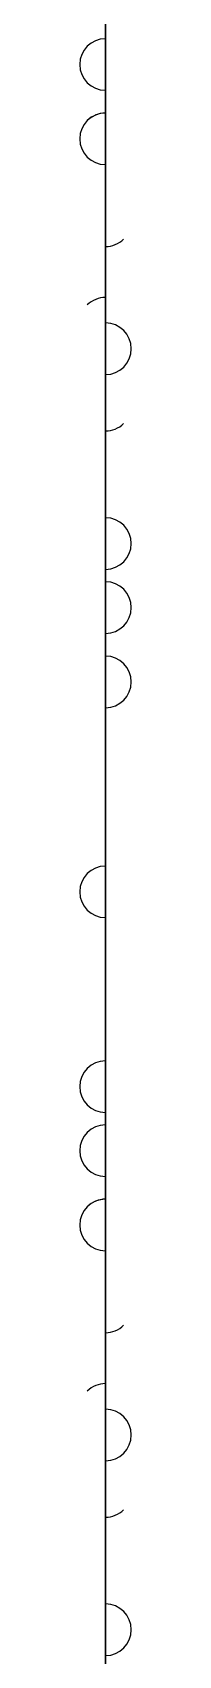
# Model space of a CAD drawing. Header units: millimetres. Extents: x 517 to 522, y -150 to 348.
# Drawn here: x 518.5 to 520.3, y 211.8 to 268.3 of the extents above; entities that cross this region are included whole.
import ezdxf

# ---------------------------------------------------------------- set-up
doc = ezdxf.new("R2010")
doc.units = ezdxf.units.MM
doc.layers.add('f', color=7, linetype='CONTINUOUS')

msp = doc.modelspace()

# ---------------------------------------------------------------- linework, layer by layer
at = {"layer": 'f'}
for p, q in [((519.396, -149.594, 143.903), (519.396, 348.406, 143.903)), ((519.396, -149.594, -462.597), (519.396, 348.406, -462.597)), ((519.396, 255.305, -411.597), (519.396, 283.476, -411.597)), ((519.396, 255.305, -65.097), (519.396, 283.475, -65.097)), ((519.396, 255.305, 127.403), (519.396, 283.475, 127.403)), ((519.396, 255.305, -334.597), (519.396, 279.019, -334.597)), ((519.396, 279.019, -336.597), (519.396, 255.305, -336.597)), ((519.396, 255.305, -296.097), (519.396, 279.019, -296.097)), ((519.396, 279.019, -298.097), (519.396, 255.305, -298.097)), ((519.396, 255.305, -373.097), (519.396, 279.019, -373.097)), ((519.396, 279.019, -375.097), (519.396, 255.305, -375.097)), ((519.396, 255.305, -219.097), (519.396, 279.019, -219.097)), ((519.396, 279.019, -221.097), (519.396, 255.305, -221.097)), ((519.396, 255.305, -257.597), (519.396, 279.019, -257.597)), ((519.396, 279.019, -259.597), (519.396, 255.305, -259.597)), ((519.396, 255.305, -180.597), (519.396, 279.019, -180.597)), ((519.396, 279.019, -182.597), (519.396, 255.305, -182.597)), ((519.396, 255.305, 11.903), (519.396, 279.019, 11.903)), ((519.396, 279.019, 9.903), (519.396, 255.305, 9.903)), ((519.396, 255.305, -26.597), (519.396, 279.019, -26.597)), ((519.396, 279.019, -28.597), (519.396, 255.305, -28.597)), ((519.396, 255.305, -142.097), (519.396, 279.019, -142.097)), ((519.396, 279.019, -144.097), (519.396, 255.305, -144.097)), ((519.396, 255.305, -103.597), (519.396, 279.019, -103.597)), ((519.396, 279.019, -105.597), (519.396, 255.305, -105.597)), ((519.396, 255.305, 50.403), (519.396, 279.019, 50.403)), ((519.396, 279.019, 48.403), (519.396, 255.305, 48.403)), ((519.396, 255.305, 88.903), (519.396, 279.019, 88.903)), ((519.396, 279.019, 86.903), (519.396, 255.305, 86.903)), ((519.396, 261.725, -300.097), (519.396, 277.056, -300.097)), ((519.396, 261.725, -338.597), (519.396, 277.056, -338.597)), ((519.396, 261.725, -377.097), (519.396, 277.056, -377.097)), ((519.396, 261.725, -261.597), (519.396, 277.056, -261.597)), ((519.396, 261.725, -223.097), (519.396, 277.056, -223.097)), ((519.396, 261.725, 7.903), (519.396, 277.056, 7.903)), ((519.396, 261.725, -30.597), (519.396, 277.056, -30.597)), ((519.396, 261.725, -107.597), (519.396, 277.056, -107.597)), ((519.396, 261.725, -146.097), (519.396, 277.056, -146.097)), ((519.396, 261.725, -184.597), (519.396, 277.056, -184.597)), ((519.396, 261.725, 46.403), (519.396, 277.056, 46.403)), ((519.396, 261.725, 84.903), (519.396, 277.056, 84.903)), ((519.396, 268.493, -441.73), (519.396, 254.407, -413.038)), ((519.396, 268.493, -317.153), (519.396, 260.827, -301.538)), ((519.396, 268.493, -355.653), (519.396, 260.827, -340.038)), ((519.396, 268.493, -394.153), (519.396, 260.827, -378.538)), ((519.396, 268.493, -278.653), (519.396, 260.827, -263.038)), ((519.396, 268.493, -240.153), (519.396, 260.827, -224.538)), ((519.396, 268.493, -9.153), (519.396, 260.827, 6.462)), ((519.396, 268.493, -47.653), (519.396, 260.827, -32.038)), ((519.396, 268.493, -124.653), (519.396, 260.827, -109.038)), ((519.396, 268.493, -95.23), (519.396, 254.407, -66.538)), ((519.396, 268.493, -163.153), (519.396, 260.827, -147.538)), ((519.396, 268.493, -201.653), (519.396, 260.827, -186.038)), ((519.396, 268.493, 29.347), (519.396, 260.827, 44.962)), ((519.396, 268.493, 67.847), (519.396, 260.827, 83.462)), ((519.396, 268.493, 97.27), (519.396, 254.407, 125.962)), ((519.396, 258.166, -339.156), (519.396, 268.06, -359.31)), ((519.396, 258.166, -300.656), (519.396, 268.06, -320.81)), ((519.396, 258.166, -377.656), (519.396, 268.06, -397.81)), ((519.396, 258.166, -223.656), (519.396, 268.06, -243.81)), ((519.396, 258.166, -262.156), (519.396, 268.06, -282.31)), ((519.396, 258.166, 7.344), (519.396, 268.06, -12.81)), ((519.396, 258.166, -31.156), (519.396, 268.06, -51.31)), ((519.396, 258.166, -185.156), (519.396, 268.06, -205.31)), ((519.396, 258.166, -146.656), (519.396, 268.06, -166.81)), ((519.396, 258.166, -108.156), (519.396, 268.06, -128.31)), ((519.396, 258.166, 45.844), (519.396, 268.06, 25.69)), ((519.396, 258.166, 84.344), (519.396, 268.06, 64.19)), ((519.396, 266.265, -360.191), (519.396, 256.371, -340.038)), ((519.396, 266.265, -321.691), (519.396, 256.371, -301.538)), ((519.396, 266.265, -398.691), (519.396, 256.371, -378.538)), ((519.396, 266.265, -244.691), (519.396, 256.371, -224.538)), ((519.396, 266.265, -283.191), (519.396, 256.371, -263.038)), ((519.396, 266.265, -13.691), (519.396, 256.371, 6.462)), ((519.396, 266.265, -52.191), (519.396, 256.371, -32.038)), ((519.396, 266.265, -206.191), (519.396, 256.371, -186.038)), ((519.396, 266.265, -167.691), (519.396, 256.371, -147.538)), ((519.396, 266.265, -129.191), (519.396, 256.371, -109.038)), ((519.396, 266.265, 24.809), (519.396, 256.371, 44.962)), ((519.396, 266.265, 63.309), (519.396, 256.371, 83.462)), ((519.396, 251.388, -415.964), (519.396, 265.473, -444.656)), ((519.396, 251.388, -338.964), (519.396, 265.473, -367.656)), ((519.396, 251.388, -300.464), (519.396, 265.473, -329.156)), ((519.396, 251.388, -377.464), (519.396, 265.473, -406.156)), ((519.396, 251.388, -223.464), (519.396, 265.473, -252.156)), ((519.396, 251.388, -261.964), (519.396, 265.473, -290.656)), ((519.396, 251.388, 7.536), (519.396, 265.473, -21.156)), ((519.396, 251.388, -30.964), (519.396, 265.473, -59.656)), ((519.396, 251.388, -146.464), (519.396, 265.473, -175.156)), ((519.396, 251.388, -107.964), (519.396, 265.473, -136.656)), ((519.396, 251.388, -69.464), (519.396, 265.473, -98.156)), ((519.396, 251.388, -184.964), (519.396, 265.473, -213.656)), ((519.396, 251.388, 46.036), (519.396, 265.473, 17.344)), ((519.396, 251.388, 84.536), (519.396, 265.473, 55.844)), ((519.396, 251.388, 123.036), (519.396, 265.473, 94.344)), ((519.396, 264.575, -330.597), (519.396, 236.405, -330.597)), ((519.396, 264.575, -253.597), (519.396, 236.405, -253.597)), ((519.396, 263.678, -445.538), (519.396, 249.593, -416.845)), ((519.396, 263.678, -368.538), (519.396, 249.593, -339.845)), ((519.396, 263.678, -407.038), (519.396, 249.593, -378.345)), ((519.396, 263.678, -291.538), (519.396, 249.593, -262.845)), ((519.396, 263.678, -22.038), (519.396, 249.593, 6.655)), ((519.396, 263.678, -60.538), (519.396, 249.593, -31.845)), ((519.396, 263.678, -176.038), (519.396, 249.593, -147.345)), ((519.396, 263.678, -137.538), (519.396, 249.593, -108.845)), ((519.396, 263.678, -99.038), (519.396, 249.593, -70.345)), ((519.396, 263.678, -214.538), (519.396, 249.593, -185.845)), ((519.396, 263.678, 16.462), (519.396, 249.593, 45.155)), ((519.396, 263.678, 54.962), (519.396, 249.593, 83.655)), ((519.396, 263.678, 93.462), (519.396, 249.593, 122.155)), ((519.396, 260.119, -446.097), (519.396, 236.405, -446.097)), ((519.396, 236.405, -444.097), (519.396, 260.119, -444.097)), ((519.396, 260.119, -369.097), (519.396, 236.405, -369.097)), ((519.396, 236.405, -367.097), (519.396, 260.119, -367.097)), ((519.396, 260.119, -407.597), (519.396, 236.405, -407.597)), ((519.396, 236.405, -405.597), (519.396, 260.119, -405.597)), ((519.396, 260.119, -292.097), (519.396, 236.405, -292.097)), ((519.396, 236.405, -290.097), (519.396, 260.119, -290.097)), ((519.396, 236.405, -213.097), (519.396, 260.119, -213.097)), ((519.396, 260.119, -215.097), (519.396, 236.405, -215.097)), ((519.396, 260.119, -22.597), (519.396, 236.405, -22.597)), ((519.396, 236.405, -20.597), (519.396, 260.119, -20.597)), ((519.396, 260.119, -61.097), (519.396, 236.405, -61.097)), ((519.396, 236.405, -59.097), (519.396, 260.119, -59.097)), ((519.396, 236.405, -136.097), (519.396, 260.119, -136.097)), ((519.396, 260.119, -138.097), (519.396, 236.405, -138.097)), ((519.396, 236.405, -174.597), (519.396, 260.119, -174.597)), ((519.396, 260.119, -176.597), (519.396, 236.405, -176.597)), ((519.396, 260.119, -99.597), (519.396, 236.405, -99.597)), ((519.396, 236.405, -97.597), (519.396, 260.119, -97.597)), ((519.396, 260.119, 15.903), (519.396, 236.405, 15.903)), ((519.396, 236.405, 17.903), (519.396, 260.119, 17.903)), ((519.396, 260.119, 54.403), (519.396, 236.405, 54.403)), ((519.396, 236.405, 56.403), (519.396, 260.119, 56.403)), ((519.396, 236.405, 94.903), (519.396, 260.119, 94.903)), ((519.396, 260.119, 92.903), (519.396, 236.405, 92.903)), ((519.396, 251.388, -425.041), (519.396, 259.054, -440.656)), ((519.396, 251.388, -348.041), (519.396, 259.054, -363.656)), ((519.396, 251.388, -386.541), (519.396, 259.054, -402.156)), ((519.396, 251.388, -271.041), (519.396, 259.054, -286.656)), ((519.396, 251.388, -1.541), (519.396, 259.054, -17.156)), ((519.396, 251.388, -40.041), (519.396, 259.054, -55.656)), ((519.396, 251.388, -78.541), (519.396, 259.054, -94.156)), ((519.396, 251.388, -155.541), (519.396, 259.054, -171.156)), ((519.396, 251.388, -117.041), (519.396, 259.054, -132.656)), ((519.396, 251.388, -194.041), (519.396, 259.054, -209.656)), ((519.396, 251.388, 36.959), (519.396, 259.054, 21.344)), ((519.396, 251.388, 75.459), (519.396, 259.054, 59.844)), ((519.396, 251.388, 113.959), (519.396, 259.054, 98.344)), ((519.396, 258.156, -442.097), (519.396, 242.825, -442.097)), ((519.396, 258.156, -365.097), (519.396, 242.825, -365.097)), ((519.396, 258.156, -403.597), (519.396, 242.825, -403.597)), ((519.396, 258.156, -288.097), (519.396, 242.825, -288.097)), ((519.396, 258.156, -18.597), (519.396, 242.825, -18.597)), ((519.396, 258.156, -57.097), (519.396, 242.825, -57.097)), ((519.396, 258.156, -95.597), (519.396, 242.825, -95.597)), ((519.396, 258.156, -172.597), (519.396, 242.825, -172.597)), ((519.396, 258.156, -134.097), (519.396, 242.825, -134.097)), ((519.396, 258.156, -211.097), (519.396, 242.825, -211.097)), ((519.396, 258.156, 19.903), (519.396, 242.825, 19.903)), ((519.396, 258.156, 58.403), (519.396, 242.825, 58.403)), ((519.396, 258.156, 96.903), (519.396, 242.825, 96.903)), ((519.396, 241.927, -440.656), (519.396, 249.593, -425.041)), ((519.396, 241.927, -363.656), (519.396, 249.593, -348.041)), ((519.396, 235.507, -329.156), (519.396, 249.593, -300.464)), ((519.396, 241.927, -402.156), (519.396, 249.593, -386.541)), ((519.396, 235.507, -252.156), (519.396, 249.593, -223.464)), ((519.396, 241.927, -286.656), (519.396, 249.593, -271.041)), ((519.396, 241.927, -17.156), (519.396, 249.593, -1.541)), ((519.396, 241.927, -55.656), (519.396, 249.593, -40.041)), ((519.396, 241.927, -94.156), (519.396, 249.593, -78.541)), ((519.396, 241.927, -171.156), (519.396, 249.593, -155.541)), ((519.396, 241.927, -132.656), (519.396, 249.593, -117.041)), ((519.396, 241.927, -209.656), (519.396, 249.593, -194.041)), ((519.396, 241.927, 21.344), (519.396, 249.593, 36.959)), ((519.396, 241.927, 59.844), (519.396, 249.593, 75.459)), ((519.396, 241.927, 98.344), (519.396, 249.593, 113.959)), ((519.396, 249.16, -421.384), (519.396, 239.266, -441.538)), ((519.396, 249.16, -344.384), (519.396, 239.266, -364.538)), ((519.396, 249.16, -382.884), (519.396, 239.266, -403.038)), ((519.396, 249.16, -267.384), (519.396, 239.266, -287.538)), ((519.396, 249.16, 2.116), (519.396, 239.266, -18.038)), ((519.396, 249.16, -36.384), (519.396, 239.266, -56.538)), ((519.396, 249.16, -190.384), (519.396, 239.266, -210.538)), ((519.396, 249.16, -74.884), (519.396, 239.266, -95.038)), ((519.396, 249.16, -113.384), (519.396, 239.266, -133.538)), ((519.396, 249.16, -151.884), (519.396, 239.266, -172.038)), ((519.396, 249.16, 40.616), (519.396, 239.266, 20.462)), ((519.396, 249.16, 79.116), (519.396, 239.266, 58.962)), ((519.396, 249.16, 117.616), (519.396, 239.266, 97.462)), ((519.396, 237.471, -440.656), (519.396, 247.365, -420.503)), ((519.396, 237.471, -363.656), (519.396, 247.365, -343.503)), ((519.396, 237.471, -402.156), (519.396, 247.365, -382.003)), ((519.396, 237.471, -286.656), (519.396, 247.365, -266.503)), ((519.396, 237.471, -17.156), (519.396, 247.365, 2.997)), ((519.396, 237.471, -55.656), (519.396, 247.365, -35.503)), ((519.396, 237.471, -209.656), (519.396, 247.365, -189.503)), ((519.396, 237.471, -94.156), (519.396, 247.365, -74.003)), ((519.396, 237.471, -132.656), (519.396, 247.365, -112.503)), ((519.396, 237.471, -171.156), (519.396, 247.365, -151.003)), ((519.396, 237.471, 21.344), (519.396, 247.365, 41.497)), ((519.396, 237.471, 59.844), (519.396, 247.365, 79.997)), ((519.396, 237.471, 98.344), (519.396, 247.365, 118.497)), ((519.396, 246.573, -413.038), (519.396, 232.488, -441.73)), ((519.396, 246.573, -297.538), (519.396, 232.488, -326.23)), ((519.396, 246.573, -336.038), (519.396, 232.488, -364.73)), ((519.396, 246.573, -374.538), (519.396, 232.488, -403.23)), ((519.396, 246.573, -259.038), (519.396, 232.488, -287.73)), ((519.396, 246.573, -220.538), (519.396, 232.488, -249.23)), ((519.396, 246.573, 10.462), (519.396, 232.488, -18.23)), ((519.396, 246.573, -28.038), (519.396, 232.488, -56.73)), ((519.396, 246.573, -182.038), (519.396, 232.488, -210.73)), ((519.396, 246.573, -143.538), (519.396, 232.488, -172.23)), ((519.396, 246.573, -66.538), (519.396, 232.488, -95.23)), ((519.396, 246.573, -105.038), (519.396, 232.488, -133.73)), ((519.396, 246.573, 48.962), (519.396, 232.488, 20.27)), ((519.396, 246.573, 87.462), (519.396, 232.488, 58.77)), ((519.396, 246.573, 125.962), (519.396, 232.488, 97.27)), ((519.396, 217.505, -411.597), (519.396, 245.675, -411.597)), ((519.396, 217.505, -373.097), (519.396, 245.675, -373.097)), ((519.396, 217.505, -65.097), (519.396, 245.675, -65.097)), ((519.396, 230.693, -325.349), (519.396, 244.778, -296.656)), ((519.396, 230.693, -363.849), (519.396, 244.778, -335.156)), ((519.396, 230.693, -286.849), (519.396, 244.778, -258.156)), ((519.396, 230.693, -248.349), (519.396, 244.778, -219.656)), ((519.396, 230.693, -17.349), (519.396, 244.778, 11.344)), ((519.396, 230.693, -55.849), (519.396, 244.778, -27.156)), ((519.396, 230.693, -209.849), (519.396, 244.778, -181.156)), ((519.396, 230.693, -171.349), (519.396, 244.778, -142.656)), ((519.396, 230.693, -132.849), (519.396, 244.778, -104.156)), ((519.396, 230.693, 21.151), (519.396, 244.778, 49.844)), ((519.396, 230.693, 59.651), (519.396, 244.778, 88.344)), ((519.396, 230.693, 98.151), (519.396, 244.778, 126.844)), ((519.396, 217.505, -334.597), (519.396, 241.219, -334.597)), ((519.396, 241.219, -336.597), (519.396, 217.505, -336.597)), ((519.396, 217.505, -296.097), (519.396, 241.219, -296.097)), ((519.396, 241.219, -298.097), (519.396, 217.505, -298.097)), ((519.396, 217.505, -219.097), (519.396, 241.219, -219.097)), ((519.396, 241.219, -221.097), (519.396, 217.505, -221.097)), ((519.396, 217.505, -257.597), (519.396, 241.219, -257.597)), ((519.396, 241.219, -259.597), (519.396, 217.505, -259.597)), ((519.396, 217.505, -180.597), (519.396, 241.219, -180.597)), ((519.396, 241.219, -182.597), (519.396, 217.505, -182.597)), ((519.396, 217.505, 11.903), (519.396, 241.219, 11.903)), ((519.396, 241.219, 9.903), (519.396, 217.505, 9.903)), ((519.396, 217.505, -26.597), (519.396, 241.219, -26.597)), ((519.396, 241.219, -28.597), (519.396, 217.505, -28.597)), ((519.396, 217.505, -103.597), (519.396, 241.219, -103.597)), ((519.396, 241.219, -105.597), (519.396, 217.505, -105.597)), ((519.396, 217.505, -142.097), (519.396, 241.219, -142.097)), ((519.396, 241.219, -144.097), (519.396, 217.505, -144.097)), ((519.396, 217.505, 50.403), (519.396, 241.219, 50.403)), ((519.396, 241.219, 48.403), (519.396, 217.505, 48.403)), ((519.396, 217.505, 88.903), (519.396, 241.219, 88.903)), ((519.396, 241.219, 86.903), (519.396, 217.505, 86.903)), ((519.396, 217.505, 127.403), (519.396, 241.219, 127.403)), ((519.396, 241.219, 125.403), (519.396, 217.505, 125.403)), ((519.396, 240.154, -301.538), (519.396, 232.488, -317.153)), ((519.396, 240.154, -340.038), (519.396, 232.488, -355.653)), ((519.396, 240.154, -263.038), (519.396, 232.488, -278.653)), ((519.396, 240.154, -224.538), (519.396, 232.488, -240.153)), ((519.396, 240.154, 6.462), (519.396, 232.488, -9.153)), ((519.396, 240.154, -32.038), (519.396, 232.488, -47.653)), ((519.396, 240.154, -186.038), (519.396, 232.488, -201.653)), ((519.396, 240.154, -147.538), (519.396, 232.488, -163.153)), ((519.396, 240.154, -109.038), (519.396, 232.488, -124.653)), ((519.396, 240.154, 44.962), (519.396, 232.488, 29.347)), ((519.396, 240.154, 83.462), (519.396, 232.488, 67.847)), ((519.396, 240.154, 121.962), (519.396, 232.488, 106.347)), ((519.396, 223.925, -300.097), (519.396, 239.256, -300.097)), ((519.396, 223.925, -338.597), (519.396, 239.256, -338.597)), ((519.396, 223.925, -261.597), (519.396, 239.256, -261.597)), ((519.396, 223.925, -223.097), (519.396, 239.256, -223.097)), ((519.396, 223.925, 7.903), (519.396, 239.256, 7.903)), ((519.396, 223.925, -30.597), (519.396, 239.256, -30.597)), ((519.396, 223.925, -184.597), (519.396, 239.256, -184.597)), ((519.396, 223.925, -146.097), (519.396, 239.256, -146.097)), ((519.396, 223.925, -107.597), (519.396, 239.256, -107.597)), ((519.396, 223.925, 46.403), (519.396, 239.256, 46.403)), ((519.396, 223.925, 84.903), (519.396, 239.256, 84.903)), ((519.396, 223.925, 123.403), (519.396, 239.256, 123.403)), ((519.396, 230.693, -441.73), (519.396, 216.607, -413.038)), ((519.396, 230.693, -317.153), (519.396, 223.027, -301.538)), ((519.396, 230.693, -355.653), (519.396, 223.027, -340.038)), ((519.396, 230.693, -403.23), (519.396, 216.607, -374.538)), ((519.396, 230.693, -278.653), (519.396, 223.027, -263.038)), ((519.396, 230.693, -240.153), (519.396, 223.027, -224.538)), ((519.396, 230.693, -9.153), (519.396, 223.027, 6.462)), ((519.396, 230.693, -47.653), (519.396, 223.027, -32.038)), ((519.396, 230.693, -201.653), (519.396, 223.027, -186.038)), ((519.396, 230.693, -163.153), (519.396, 223.027, -147.538)), ((519.396, 230.693, -95.23), (519.396, 216.607, -66.538)), ((519.396, 230.693, -124.653), (519.396, 223.027, -109.038)), ((519.396, 230.693, 29.347), (519.396, 223.027, 44.962)), ((519.396, 230.693, 67.847), (519.396, 223.027, 83.462)), ((519.396, 230.693, 106.347), (519.396, 223.027, 121.962)), ((519.396, 220.366, -300.656), (519.396, 230.26, -320.81)), ((519.396, 220.366, -339.156), (519.396, 230.26, -359.31)), ((519.396, 220.366, -262.156), (519.396, 230.26, -282.31)), ((519.396, 220.366, -223.656), (519.396, 230.26, -243.81)), ((519.396, 220.366, 7.344), (519.396, 230.26, -12.81)), ((519.396, 220.366, -31.156), (519.396, 230.26, -51.31)), ((519.396, 220.366, -108.156), (519.396, 230.26, -128.31)), ((519.396, 220.366, -146.656), (519.396, 230.26, -166.81)), ((519.396, 220.366, -185.156), (519.396, 230.26, -205.31)), ((519.396, 220.366, 45.844), (519.396, 230.26, 25.69)), ((519.396, 220.366, 84.344), (519.396, 230.26, 64.19)), ((519.396, 220.366, 122.844), (519.396, 230.26, 102.69)), ((519.396, 228.465, -321.691), (519.396, 218.571, -301.538)), ((519.396, 228.465, -360.191), (519.396, 218.571, -340.038)), ((519.396, 228.465, -283.191), (519.396, 218.571, -263.038)), ((519.396, 228.465, -244.691), (519.396, 218.571, -224.538)), ((519.396, 228.465, -13.691), (519.396, 218.571, 6.462)), ((519.396, 228.465, -52.191), (519.396, 218.571, -32.038)), ((519.396, 228.465, -129.191), (519.396, 218.571, -109.038)), ((519.396, 228.465, -167.691), (519.396, 218.571, -147.538)), ((519.396, 228.465, -206.191), (519.396, 218.571, -186.038)), ((519.396, 228.465, 24.809), (519.396, 218.571, 44.962)), ((519.396, 228.465, 63.309), (519.396, 218.571, 83.462)), ((519.396, 228.465, 101.809), (519.396, 218.571, 121.962)), ((519.396, 213.588, -415.964), (519.396, 227.673, -444.656)), ((519.396, 213.588, -338.964), (519.396, 227.673, -367.656)), ((519.396, 213.588, -300.464), (519.396, 227.673, -329.156)), ((519.396, 213.588, -377.464), (519.396, 227.673, -406.156)), ((519.396, 213.588, -223.464), (519.396, 227.673, -252.156)), ((519.396, 213.588, -261.964), (519.396, 227.673, -290.656)), ((519.396, 213.588, 7.536), (519.396, 227.673, -21.156)), ((519.396, 213.588, -30.964), (519.396, 227.673, -59.656)), ((519.396, 213.588, -146.464), (519.396, 227.673, -175.156)), ((519.396, 213.588, -69.464), (519.396, 227.673, -98.156)), ((519.396, 213.588, -107.964), (519.396, 227.673, -136.656)), ((519.396, 213.588, -184.964), (519.396, 227.673, -213.656)), ((519.396, 213.588, 46.036), (519.396, 227.673, 17.344)), ((519.396, 213.588, 84.536), (519.396, 227.673, 55.844)), ((519.396, 213.588, 123.036), (519.396, 227.673, 94.344)), ((519.396, 226.775, -22.597), (519.396, 198.605, -22.597)), ((519.396, 226.775, -61.097), (519.396, 198.605, -61.097)), ((519.396, 226.775, -138.097), (519.396, 198.605, -138.097)), ((519.396, 226.775, -215.097), (519.396, 198.605, -215.097)), ((519.396, 226.775, 15.903), (519.396, 198.605, 15.903)), ((519.396, 226.775, 54.403), (519.396, 198.605, 54.403)), ((519.396, 226.775, 92.903), (519.396, 198.605, 92.903)), ((519.396, 225.878, -445.538), (519.396, 211.793, -416.845)), ((519.396, 225.878, -368.538), (519.396, 211.793, -339.845)), ((519.396, 225.878, -330.038), (519.396, 211.793, -301.345)), ((519.396, 225.878, -407.038), (519.396, 211.793, -378.345)), ((519.396, 225.878, -253.038), (519.396, 211.793, -224.345)), ((519.396, 225.878, -291.538), (519.396, 211.793, -262.845)), ((519.396, 225.878, -176.038), (519.396, 211.793, -147.345)), ((519.396, 225.878, -99.038), (519.396, 211.793, -70.345)), ((519.396, 222.319, -446.097), (519.396, 198.605, -446.097)), ((519.396, 198.605, -444.097), (519.396, 222.319, -444.097)), ((519.396, 222.319, -330.597), (519.396, 198.605, -330.597)), ((519.396, 198.605, -328.597), (519.396, 222.319, -328.597)), ((519.396, 198.605, -367.097), (519.396, 222.319, -367.097)), ((519.396, 222.319, -369.097), (519.396, 198.605, -369.097)), ((519.396, 222.319, -407.597), (519.396, 198.605, -407.597)), ((519.396, 198.605, -405.597), (519.396, 222.319, -405.597)), ((519.396, 198.605, -290.097), (519.396, 222.319, -290.097)), ((519.396, 222.319, -292.097), (519.396, 198.605, -292.097)), ((519.396, 222.319, -253.597), (519.396, 198.605, -253.597)), ((519.396, 198.605, -251.597), (519.396, 222.319, -251.597)), ((519.396, 222.319, -99.597), (519.396, 198.605, -99.597)), ((519.396, 198.605, -97.597), (519.396, 222.319, -97.597)), ((519.396, 222.319, -176.597), (519.396, 198.605, -176.597)), ((519.396, 198.605, -174.597), (519.396, 222.319, -174.597)), ((519.396, 213.588, -425.041), (519.396, 221.254, -440.656)), ((519.396, 213.588, -348.041), (519.396, 221.254, -363.656)), ((519.396, 213.588, -309.541), (519.396, 221.254, -325.156)), ((519.396, 213.588, -386.541), (519.396, 221.254, -402.156)), ((519.396, 213.588, -232.541), (519.396, 221.254, -248.156)), ((519.396, 213.588, -271.041), (519.396, 221.254, -286.656)), ((519.396, 213.588, -78.541), (519.396, 221.254, -94.156)), ((519.396, 213.588, -155.541), (519.396, 221.254, -171.156)), ((519.396, 220.356, -442.097), (519.396, 205.025, -442.097)), ((519.396, 220.356, -365.097), (519.396, 205.025, -365.097)), ((519.396, 220.356, -326.597), (519.396, 205.025, -326.597)), ((519.396, 220.356, -403.597), (519.396, 205.025, -403.597)), ((519.396, 220.356, -249.597), (519.396, 205.025, -249.597)), ((519.396, 220.356, -288.097), (519.396, 205.025, -288.097)), ((519.396, 220.356, -95.597), (519.396, 205.025, -95.597)), ((519.396, 220.356, -172.597), (519.396, 205.025, -172.597)), ((519.396, 204.127, -440.656), (519.396, 211.793, -425.041)), ((519.396, 204.127, -363.656), (519.396, 211.793, -348.041)), ((519.396, 204.127, -325.156), (519.396, 211.793, -309.541)), ((519.396, 204.127, -402.156), (519.396, 211.793, -386.541)), ((519.396, 204.127, -248.156), (519.396, 211.793, -232.541)), ((519.396, 204.127, -286.656), (519.396, 211.793, -271.041)), ((519.396, 204.127, -94.156), (519.396, 211.793, -78.541)), ((519.396, 197.707, -136.656), (519.396, 211.793, -107.964)), ((519.396, 197.707, -213.656), (519.396, 211.793, -184.964)), ((519.396, 204.127, -171.156), (519.396, 211.793, -155.541))]:
    msp.add_line(p, q, dxfattribs=at)
for centre, radius, start, end in [((519.396, 267.162, -359.751), 0.898, 90, -90), ((519.396, 267.162, -321.251), 0.898, 90, -90), ((519.396, 267.162, -398.251), 0.898, 90, -90), ((519.396, 267.162, -244.251), 0.898, 90, -90), ((519.396, 267.162, -282.751), 0.898, 90, -90), ((519.396, 267.162, -13.251), 0.898, 90, -90), ((519.396, 267.162, -51.751), 0.898, 90, -90), ((519.396, 267.162, -205.751), 0.898, 90, -90), ((519.396, 267.162, -167.251), 0.898, 90, -90), ((519.396, 267.162, -128.751), 0.898, 90, -90), ((519.396, 267.162, 25.249), 0.898, 90, -90), ((519.396, 267.162, 63.749), 0.898, 90, -90), ((519.396, 264.575, -445.097), 0.898, 90, -90), ((519.396, 264.575, -368.097), 0.898, 90, -90), ((519.396, 264.575, -406.597), 0.898, 90, -90), ((519.396, 264.575, -291.097), 0.898, 90, -90), ((519.396, 264.575, -21.597), 0.898, 90, -90), ((519.396, 264.575, -60.097), 0.898, 90, -90), ((519.396, 264.575, -175.597), 0.898, 90, -90), ((519.396, 264.575, -137.097), 0.898, 90, -90), ((519.396, 264.575, -98.597), 0.898, 90, -90), ((519.396, 264.575, -214.097), 0.898, 90, -90), ((519.396, 264.575, 16.903), 0.898, 90, -90), ((519.396, 264.575, 55.403), 0.898, 90, -90), ((519.396, 264.575, 93.903), 0.898, 90, -90), ((519.396, 264.575, -329.597), 0.898, 90, 134.7371), ((519.396, 264.575, -252.597), 0.898, 90, 134.7368), ((519.396, 261.725, -301.097), 0.898, -90, -45.2635), ((519.396, 261.725, -339.597), 0.898, -90, -45.2632), ((519.396, 261.725, -378.097), 0.898, -90, -45.2629), ((519.396, 261.725, -262.597), 0.898, -90, -45.2629), ((519.396, 261.725, -224.097), 0.898, -90, -45.2629), ((519.396, 261.725, 6.903), 0.898, -90, -45.2629), ((519.396, 261.725, -31.597), 0.898, -90, -45.2632), ((519.396, 261.725, -108.597), 0.898, -90, -45.2629), ((519.396, 261.725, -147.097), 0.898, -90, -45.2632), ((519.396, 261.725, -185.597), 0.898, -90, -45.2632), ((519.396, 261.725, 45.403), 0.898, -90, -45.2629), ((519.396, 261.725, 83.903), 0.898, -90, -45.2629), ((519.396, 260.119, -445.097), 0.00000013, -45.263, 134.737), ((519.396, 260.119, -368.097), 0.00000013, -45.263, 134.737), ((519.396, 260.119, -406.597), 0.00000013, -45.263, 134.737), ((519.396, 260.119, -291.097), 0.00000013, -45.263, 134.737), ((519.396, 260.119, -214.097), 0.00000013, -45.263, 134.7365), ((519.396, 260.119, -21.597), 0.00000013, -45.263, 134.737), ((519.396, 260.119, -60.097), 0.00000013, -45.263, 134.7365), ((519.396, 260.119, -137.097), 0.00000013, -45.263, 134.7365), ((519.396, 260.119, -175.597), 0.00000013, -45.263, 134.737), ((519.396, 260.119, -98.597), 0.00000013, -45.263, 134.737), ((519.396, 260.119, 16.903), 0.00000013, -45.263, 134.737), ((519.396, 260.119, 55.403), 0.00000013, -45.263, 134.7365), ((519.396, 260.119, 93.903), 0.00000013, -45.263, 134.737), ((519.396, 258.156, -441.097), 0.898, 90, 134.7368), ((519.396, 258.156, -364.097), 0.898, 90, 134.7368), ((519.396, 258.156, -402.597), 0.898, 90, 134.7368), ((519.396, 258.156, -287.097), 0.898, 90, 134.7371), ((519.396, 258.156, -171.597), 0.898, 90, 134.7371), ((519.396, 258.156, -133.097), 0.898, 90, 134.7371), ((519.396, 258.156, -210.097), 0.898, 90, 134.7371), ((519.396, 258.156, -17.597), 0.898, 90, 134.7368), ((519.396, 258.156, -56.097), 0.898, 90, 134.7368), ((519.396, 258.156, -94.597), 0.898, 90, 134.7368), ((519.396, 258.156, 20.903), 0.898, 90, 134.7371), ((519.396, 258.156, 59.403), 0.898, 90, 134.7368), ((519.396, 258.156, 97.903), 0.898, 90, 134.7368), ((519.396, 257.269, -339.597), 0.898, -90, 90), ((519.396, 257.269, -301.097), 0.898, -90, 90), ((519.396, 257.269, -378.097), 0.898, -90, 90), ((519.396, 257.269, -224.097), 0.898, -90, 90), ((519.396, 257.269, -262.597), 0.898, -90, 90), ((519.396, 257.269, 6.903), 0.898, -90, 90), ((519.396, 257.269, -31.597), 0.898, -90, 90), ((519.396, 257.269, -185.597), 0.898, -90, 90), ((519.396, 257.269, -147.097), 0.898, -90, 90), ((519.396, 257.269, -108.597), 0.898, -90, 90), ((519.396, 257.269, 45.403), 0.898, -90, 90), ((519.396, 257.269, 83.903), 0.898, -90, 90), ((519.396, 255.305, -335.597), 0.00000013, 134.737, -45.2635), ((519.396, 255.305, -297.097), 0.00000013, 134.737, -45.263), ((519.396, 255.305, -374.097), 0.00000013, 134.737, -45.263), ((519.396, 255.305, -220.097), 0.00000013, 134.737, -45.263), ((519.396, 255.305, -258.597), 0.00000013, 134.737, -45.263), ((519.396, 255.305, 10.903), 0.00000013, 134.737, -45.263), ((519.396, 255.305, -27.597), 0.00000013, 134.737, -45.263), ((519.396, 255.305, -181.597), 0.00000013, 134.737, -45.263), ((519.396, 255.305, -143.097), 0.00000013, 134.737, -45.263), ((519.396, 255.305, -104.597), 0.00000013, 134.737, -45.263), ((519.396, 255.305, 49.403), 0.00000013, 134.737, -45.263), ((519.396, 255.305, 87.903), 0.00000013, 134.737, -45.263), ((519.396, 255.305, -412.597), 0.898, -90, -45.2629), ((519.396, 255.305, -66.097), 0.898, -90, -45.2635), ((519.396, 255.305, 126.403), 0.898, -90, -45.2632), ((519.396, 250.49, -425.482), 0.898, -90, 90), ((519.396, 250.49, -416.405), 0.898, -90, 90), ((519.396, 250.49, -339.405), 0.898, -90, 90), ((519.396, 250.49, -348.482), 0.898, -90, 90), ((519.396, 250.49, -300.905), 0.898, -90, 90), ((519.396, 250.49, -377.905), 0.898, -90, 90), ((519.396, 250.49, -386.982), 0.898, -90, 90), ((519.396, 250.49, -223.905), 0.898, -90, 90), ((519.396, 250.49, -271.482), 0.898, -90, 90), ((519.396, 250.49, -262.405), 0.898, -90, 90), ((519.396, 250.49, -1.982), 0.898, -90, 90), ((519.396, 250.49, 7.095), 0.898, -90, 90), ((519.396, 250.49, -40.482), 0.898, -90, 90), ((519.396, 250.49, -31.405), 0.898, -90, 90), ((519.396, 250.49, -78.982), 0.898, -90, 90), ((519.396, 250.49, -146.905), 0.898, -90, 90), ((519.396, 250.49, -155.982), 0.898, -90, 90), ((519.396, 250.49, -108.405), 0.898, -90, 90), ((519.396, 250.49, -117.482), 0.898, -90, 90), ((519.396, 250.49, -69.905), 0.898, -90, 90), ((519.396, 250.49, -194.482), 0.898, -90, 90), ((519.396, 250.49, -185.405), 0.898, -90, 90), ((519.396, 250.49, 45.595), 0.898, -90, 90), ((519.396, 250.49, 36.518), 0.898, -90, 90), ((519.396, 250.49, 84.095), 0.898, -90, 90), ((519.396, 250.49, 75.018), 0.898, -90, 90), ((519.396, 250.49, 122.595), 0.898, -90, 90), ((519.396, 250.49, 113.518), 0.898, -90, 90), ((519.396, 248.262, -420.943), 0.898, -90, 90), ((519.396, 248.262, -343.943), 0.898, -90, 90), ((519.396, 248.262, -382.443), 0.898, -90, 90), ((519.396, 248.262, -266.943), 0.898, -90, 90), ((519.396, 248.262, 2.557), 0.898, -90, 90), ((519.396, 248.262, -35.943), 0.898, -90, 90), ((519.396, 248.262, -189.943), 0.898, -90, 90), ((519.396, 248.262, -74.443), 0.898, -90, 90), ((519.396, 248.262, -112.943), 0.898, -90, 90), ((519.396, 248.262, -151.443), 0.898, -90, 90), ((519.396, 248.262, 41.057), 0.898, -90, 90), ((519.396, 248.262, 79.557), 0.898, -90, 90), ((519.396, 248.262, 118.057), 0.898, -90, 90), ((519.396, 245.675, -297.097), 0.898, -90, 90), ((519.396, 245.675, -335.597), 0.898, -90, 90), ((519.396, 245.675, -258.597), 0.898, -90, 90), ((519.396, 245.675, -220.097), 0.898, -90, 90), ((519.396, 245.675, 10.903), 0.898, -90, 90), ((519.396, 245.675, -27.597), 0.898, -90, 90), ((519.396, 245.675, -181.597), 0.898, -90, 90), ((519.396, 245.675, -143.097), 0.898, -90, 90), ((519.396, 245.675, -104.597), 0.898, -90, 90), ((519.396, 245.675, 49.403), 0.898, -90, 90), ((519.396, 245.675, 87.903), 0.898, -90, 90), ((519.396, 245.675, 126.403), 0.898, -90, 90), ((519.396, 245.675, -412.597), 0.00000013, -45.263, 90), ((519.396, 245.675, -374.097), 0.00000013, -45.263, 90), ((519.396, 245.675, -66.097), 0.00000013, -45.263, 90), ((519.396, 242.825, -441.097), 0.00000013, 134.737, -90), ((519.396, 242.825, -364.097), 0.00000013, 134.737, -90), ((519.396, 242.825, -402.597), 0.00000013, 134.737, -90), ((519.396, 242.825, -287.097), 0.00000013, 134.737, -90), ((519.396, 242.825, -17.597), 0.00000013, 134.737, -90), ((519.396, 242.825, -56.097), 0.00000013, 134.737, -90), ((519.396, 242.825, -94.597), 0.00000013, 134.737, -90), ((519.396, 242.825, -171.597), 0.00000013, 134.737, -90), ((519.396, 242.825, -133.097), 0.00000013, 134.737, -90), ((519.396, 242.825, -210.097), 0.00000013, 134.737, -90), ((519.396, 242.825, 20.903), 0.00000013, 134.737, -90), ((519.396, 242.825, 59.403), 0.00000013, 134.737, -90), ((519.396, 242.825, 97.903), 0.00000013, 134.737, -90), ((519.396, 241.219, -335.597), 0.00000013, -45.263, 134.737), ((519.396, 241.219, -297.097), 0.00000013, -45.263, 134.737), ((519.396, 241.219, -220.097), 0.00000013, -45.263, 134.737), ((519.396, 241.219, -258.597), 0.00000013, -45.263, 134.737), ((519.396, 241.219, -181.597), 0.00000013, -45.263, 134.737), ((519.396, 241.219, 10.903), 0.00000013, -45.263, 134.737), ((519.396, 241.219, -27.597), 0.00000013, -45.263, 134.737), ((519.396, 241.219, -104.597), 0.00000013, -45.263, 134.7365), ((519.396, 241.219, -143.097), 0.00000013, -45.263, 134.737), ((519.396, 241.219, 49.403), 0.00000013, -45.263, 134.737), ((519.396, 241.219, 87.903), 0.00000013, -45.263, 134.737), ((519.396, 241.219, 126.403), 0.00000013, -45.263, 134.737), ((519.396, 238.369, -441.097), 0.898, 90, -90), ((519.396, 238.369, -364.097), 0.898, 90, -90), ((519.396, 238.369, -402.597), 0.898, 90, -90), ((519.396, 238.369, -287.097), 0.898, 90, -90), ((519.396, 238.369, -17.597), 0.898, 90, -90), ((519.396, 238.369, -56.097), 0.898, 90, -90), ((519.396, 238.369, -210.097), 0.898, 90, -90), ((519.396, 238.369, -94.597), 0.898, 90, -90), ((519.396, 238.369, -133.097), 0.898, 90, -90), ((519.396, 238.369, -171.597), 0.898, 90, -90), ((519.396, 238.369, 20.903), 0.898, 90, -90), ((519.396, 238.369, 59.403), 0.898, 90, -90), ((519.396, 238.369, 97.903), 0.898, 90, -90), ((519.396, 239.256, -301.097), 0.00000013, -45.263, 90), ((519.396, 239.256, -339.597), 0.00000013, -45.263, 90), ((519.396, 239.256, -262.597), 0.00000013, -45.263, 90), ((519.396, 239.256, -224.097), 0.00000013, -45.263, 90), ((519.396, 239.256, 6.903), 0.00000013, -45.263, 90), ((519.396, 239.256, -31.597), 0.00000013, -45.263, 90), ((519.396, 239.256, -185.597), 0.00000013, -45.263, 90), ((519.396, 239.256, -147.097), 0.00000013, -45.263, 90), ((519.396, 239.256, -108.597), 0.00000013, -45.263, 90), ((519.396, 239.256, 45.403), 0.00000013, -45.263, 90), ((519.396, 239.256, 83.903), 0.00000013, -45.263, 90), ((519.396, 239.256, 122.403), 0.00000013, -45.263, 90), ((519.396, 236.405, -445.097), 0.00000013, 134.737, -45.263), ((519.396, 236.405, -329.597), 0.00000013, 134.737, -90), ((519.396, 236.405, -368.097), 0.00000013, 134.737, -45.263), ((519.396, 236.405, -406.597), 0.00000013, 134.737, -45.263), ((519.396, 236.405, -291.097), 0.00000013, 134.737, -45.263), ((519.396, 236.405, -252.597), 0.00000013, 134.737, -90), ((519.396, 236.405, -21.597), 0.00000013, 134.737, -45.263), ((519.396, 236.405, -60.097), 0.00000013, 134.737, -45.263), ((519.396, 236.405, -214.097), 0.00000013, 134.737, -45.2635), ((519.396, 236.405, -137.097), 0.00000013, 134.737, -45.263), ((519.396, 236.405, -175.597), 0.00000013, 134.737, -45.263), ((519.396, 236.405, -98.597), 0.00000013, 134.737, -45.263), ((519.396, 236.405, 16.903), 0.00000013, 134.737, -45.263), ((519.396, 236.405, 55.403), 0.00000013, 134.737, -45.263), ((519.396, 236.405, 93.903), 0.00000013, 134.737, -45.263), ((519.396, 231.59, -441.289), 0.898, 90, -90), ((519.396, 231.59, -316.712), 0.898, 90, -90), ((519.396, 231.59, -325.789), 0.898, 90, -90), ((519.396, 231.59, -355.212), 0.898, 90, -90), ((519.396, 231.59, -364.289), 0.898, 90, -90), ((519.396, 231.59, -402.789), 0.898, 90, -90), ((519.396, 231.59, -287.289), 0.898, 90, -90), ((519.396, 231.59, -278.212), 0.898, 90, -90), ((519.396, 231.59, -248.789), 0.898, 90, -90), ((519.396, 231.59, -239.712), 0.898, 90, -90), ((519.396, 231.59, -8.712), 0.898, 90, -90), ((519.396, 231.59, -17.789), 0.898, 90, -90), ((519.396, 231.59, -47.212), 0.898, 90, -90), ((519.396, 231.59, -56.289), 0.898, 90, -90), ((519.396, 231.59, -210.289), 0.898, 90, -90), ((519.396, 231.59, -201.212), 0.898, 90, -90), ((519.396, 231.59, -162.712), 0.898, 90, -90), ((519.396, 231.59, -171.789), 0.898, 90, -90), ((519.396, 231.59, -94.789), 0.898, 90, -90), ((519.396, 231.59, -124.212), 0.898, 90, -90), ((519.396, 231.59, -133.289), 0.898, 90, -90), ((519.396, 231.59, 20.711), 0.898, 90, -90), ((519.396, 231.59, 29.788), 0.898, 90, -90), ((519.396, 231.59, 59.211), 0.898, 90, -90), ((519.396, 231.59, 68.288), 0.898, 90, -90), ((519.396, 231.59, 97.711), 0.898, 90, -90), ((519.396, 231.59, 106.788), 0.898, 90, -90), ((519.396, 229.362, -321.251), 0.898, 90, -90), ((519.396, 229.362, -359.751), 0.898, 90, -90), ((519.396, 229.362, -282.751), 0.898, 90, -90), ((519.396, 229.362, -244.251), 0.898, 90, -90), ((519.396, 229.362, -13.251), 0.898, 90, -90), ((519.396, 229.362, -51.751), 0.898, 90, -90), ((519.396, 229.362, -128.751), 0.898, 90, -90), ((519.396, 229.362, -167.251), 0.898, 90, -90), ((519.396, 229.362, -205.751), 0.898, 90, -90), ((519.396, 229.362, 25.249), 0.898, 90, -90), ((519.396, 229.362, 63.749), 0.898, 90, -90), ((519.396, 229.362, 102.249), 0.898, 90, -90), ((519.396, 226.775, -445.097), 0.898, 90, -90), ((519.396, 226.775, -368.097), 0.898, 90, -90), ((519.396, 226.775, -329.597), 0.898, 90, -90), ((519.396, 226.775, -406.597), 0.898, 90, -90), ((519.396, 226.775, -252.597), 0.898, 90, -90), ((519.396, 226.775, -291.097), 0.898, 90, -90), ((519.396, 226.775, -175.597), 0.898, 90, -90), ((519.396, 226.775, -98.597), 0.898, 90, -90), ((519.396, 226.775, -214.097), 0.898, 90, 134.7371), ((519.396, 226.775, -21.597), 0.898, 90, 134.7371), ((519.396, 226.775, -60.097), 0.898, 90, 134.7371), ((519.396, 226.775, -137.097), 0.898, 90, 134.7368), ((519.396, 226.775, 16.903), 0.898, 90, 134.7368), ((519.396, 226.775, 55.403), 0.898, 90, 134.7365), ((519.396, 226.775, 93.903), 0.898, 90, 134.7368), ((519.396, 223.925, -301.097), 0.898, -90, -45.2632), ((519.396, 223.925, -339.597), 0.898, -90, -45.2632), ((519.396, 223.925, -262.597), 0.898, -90, -45.2629), ((519.396, 223.925, -224.097), 0.898, -90, -45.2632), ((519.396, 223.925, 6.903), 0.898, -90, -45.2629), ((519.396, 223.925, -31.597), 0.898, -90, -45.2632), ((519.396, 223.925, -185.597), 0.898, -90, -45.2635), ((519.396, 223.925, -147.097), 0.898, -90, -45.2629), ((519.396, 223.925, -108.597), 0.898, -90, -45.2632), ((519.396, 223.925, 45.403), 0.898, -90, -45.2632), ((519.396, 223.925, 83.903), 0.898, -90, -45.2632), ((519.396, 223.925, 122.403), 0.898, -90, -45.2629), ((519.396, 222.319, -445.097), 0.00000013, -45.263, 134.7375), ((519.396, 222.319, -329.597), 0.00000013, -45.263, 134.737), ((519.396, 222.319, -368.097), 0.00000013, -45.263, 134.737), ((519.396, 222.319, -406.597), 0.00000013, -45.263, 134.737), ((519.396, 222.319, -291.097), 0.00000013, -45.263, 134.737), ((519.396, 222.319, -252.597), 0.00000013, -45.263, 134.737), ((519.396, 222.319, -98.597), 0.00000013, -45.263, 134.737), ((519.396, 222.319, -175.597), 0.00000013, -45.263, 134.737), ((519.396, 220.356, -441.097), 0.898, 90, 134.7368), ((519.396, 220.356, -364.097), 0.898, 90, 134.7368), ((519.396, 220.356, -325.597), 0.898, 90, 134.7371), ((519.396, 220.356, -402.597), 0.898, 90, 134.7368), ((519.396, 220.356, -248.597), 0.898, 90, 134.7368), ((519.396, 220.356, -287.097), 0.898, 90, 134.7365), ((519.396, 220.356, -171.597), 0.898, 90, 134.7371), ((519.396, 220.356, -94.597), 0.898, 90, 134.7368), ((519.396, 219.469, -301.097), 0.898, -90, 90), ((519.396, 219.469, -339.597), 0.898, -90, 90), ((519.396, 219.469, -262.597), 0.898, -90, 90), ((519.396, 219.469, -224.097), 0.898, -90, 90), ((519.396, 219.469, 6.903), 0.898, -90, 90), ((519.396, 219.469, -31.597), 0.898, -90, 90), ((519.396, 219.469, -108.597), 0.898, -90, 90), ((519.396, 219.469, -147.097), 0.898, -90, 90), ((519.396, 219.469, -185.597), 0.898, -90, 90), ((519.396, 219.469, 45.403), 0.898, -90, 90), ((519.396, 219.469, 83.903), 0.898, -90, 90), ((519.396, 219.469, 122.403), 0.898, -90, 90), ((519.396, 217.505, -335.597), 0.00000013, 134.737, -45.263), ((519.396, 217.505, -297.097), 0.00000013, 134.737, -45.263), ((519.396, 217.505, -220.097), 0.00000013, 134.737, -45.263), ((519.396, 217.505, -258.597), 0.00000013, 134.737, -45.263), ((519.396, 217.505, 10.903), 0.00000013, 134.737, -45.263), ((519.396, 217.505, -27.597), 0.00000013, 134.737, -45.263), ((519.396, 217.505, -104.597), 0.00000013, 134.737, -45.263), ((519.396, 217.505, -143.097), 0.00000013, 134.737, -45.263), ((519.396, 217.505, -181.597), 0.00000013, 134.737, -45.263), ((519.396, 217.505, 49.403), 0.00000013, 134.737, -45.263), ((519.396, 217.505, 87.903), 0.00000013, 134.737, -45.263), ((519.396, 217.505, 126.403), 0.00000013, 134.737, -45.263), ((519.396, 217.505, -412.597), 0.898, -90, -45.2629), ((519.396, 217.505, -374.097), 0.898, -90, -45.2635), ((519.396, 217.505, -66.097), 0.898, -90, -45.2629), ((519.396, 212.69, -416.405), 0.898, -90, 90), ((519.396, 212.69, -425.482), 0.898, -90, 90), ((519.396, 212.69, -339.405), 0.898, -90, 90), ((519.396, 212.69, -348.482), 0.898, -90, 90), ((519.396, 212.69, -309.982), 0.898, -90, 90), ((519.396, 212.69, -300.905), 0.898, -90, 90), ((519.396, 212.69, -377.905), 0.898, -90, 90), ((519.396, 212.69, -386.982), 0.898, -90, 90), ((519.396, 212.69, -223.905), 0.898, -90, 90), ((519.396, 212.69, -232.982), 0.898, -90, 90), ((519.396, 212.69, -271.482), 0.898, -90, 90), ((519.396, 212.69, -262.405), 0.898, -90, 90), ((519.396, 212.69, 7.095), 0.898, -90, 90), ((519.396, 212.69, -31.405), 0.898, -90, 90), ((519.396, 212.69, -146.905), 0.898, -90, 90), ((519.396, 212.69, -69.905), 0.898, -90, 90), ((519.396, 212.69, -78.982), 0.898, -90, 90), ((519.396, 212.69, -108.405), 0.898, -90, 90), ((519.396, 212.69, -185.405), 0.898, -90, 90), ((519.396, 212.69, -155.982), 0.898, -90, 90), ((519.396, 212.69, 45.595), 0.898, -90, 90), ((519.396, 212.69, 84.095), 0.898, -90, 90), ((519.396, 212.69, 122.595), 0.898, -90, 90)]:
    msp.add_arc(centre, radius, start, end, dxfattribs=at)

doc.saveas('drawing.dxf')
